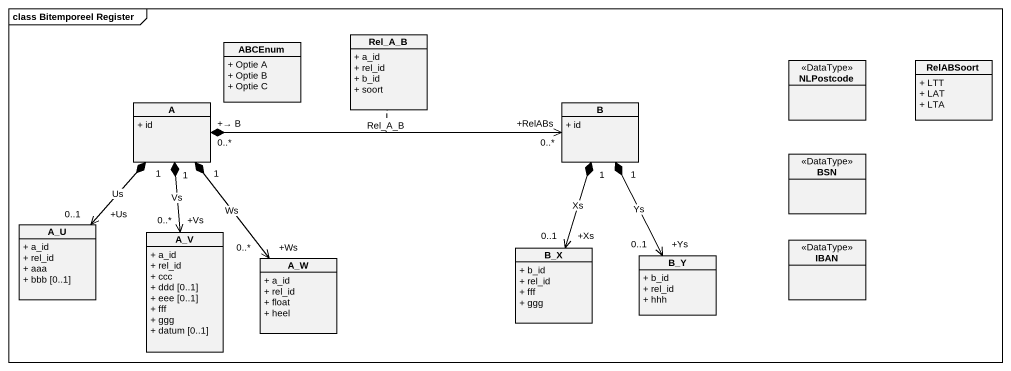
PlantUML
@startuml
mainframe class Bitemporeel Register
hide circle
hide empty members
skinparam classAttributeIconSize 0
class Rel_A_B {
  + a_id
  + rel_id
  + b_id
  + soort
}
class ABCEnum {
  + Optie A
  + Optie B
  + Optie C
}
class NLPostcode <<DataType>>
class RelABSoort {
  + LTT
  + LAT
  + LTA
}
class A {
  + id
}
class B {
  + id
}
class BSN <<DataType>>
class A_U {
  + a_id
  + rel_id
  + aaa
  + bbb [0..1]
}
class A_V {
  + a_id
  + rel_id
  + ccc
  + ddd [0..1]
  + eee [0..1]
  + fff
  + ggg
  + datum [0..1]
}
class A_W {
  + a_id
  + rel_id
  + float
  + heel
}
class B_X {
  + b_id
  + rel_id
  + fff
  + ggg
}
class B_Y {
  + b_id
  + rel_id
  + hhh
}
class IBAN <<DataType>>
B "+RelABs\n0..*" <-left-* "+→ B\n0..*" A : Rel_A_B
(B, A) .. Rel_A_B
A_U "+Us\n0..1" <-up-* "1" A : Us
A_V "+Vs\n0..*" <-up-* "1" A : Vs
A_W "+Ws\n0..*" <-up-* "1" A : Ws
B_X "+Xs\n0..1" <-up-* "1" B : Xs
B_Y "+Ys\n0..1" <-up-* "1" B : Ys
@enduml
